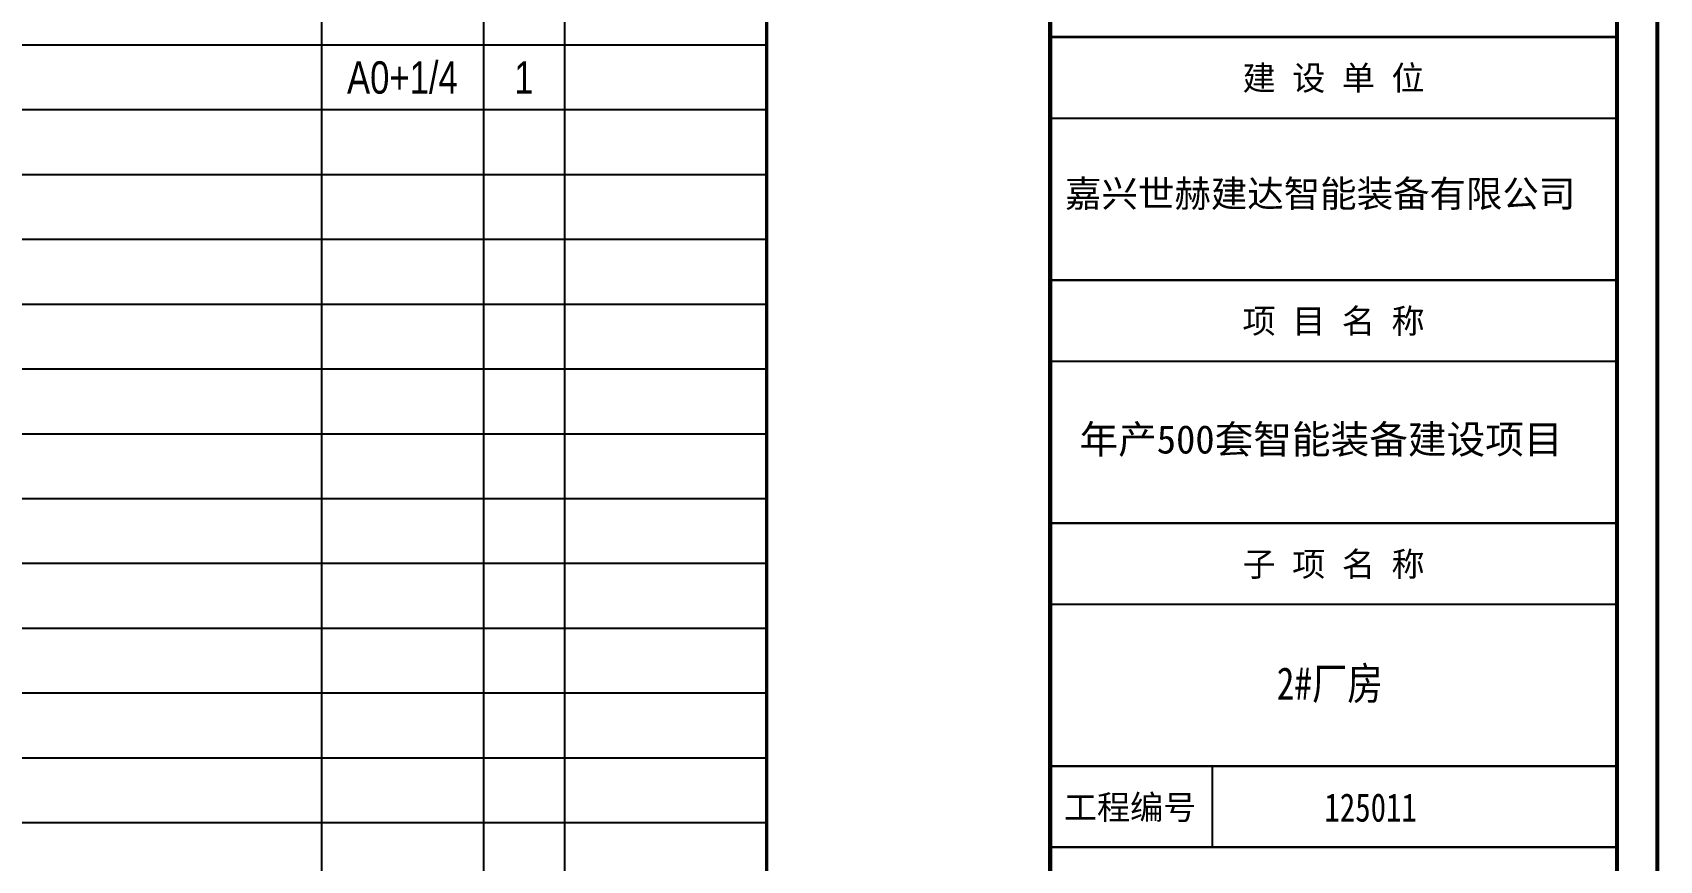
# Model space of a CAD drawing. Extents: x -1396510 to 1250330, y -1892470 to 1623980.
# Drawn here: x -607968 to -587875, y -508293 to -498076 of the extents above; entities that cross this region are included whole.
import ezdxf
from ezdxf.enums import TextEntityAlignment as Align

# ---------------------------------------------------------------- set-up
doc = ezdxf.new("R2010")
doc.units = 0
doc.header["$LTSCALE"] = 1000
doc.header["$MEASUREMENT"] = 0
doc.layers.get('Defpoints').update_dxf_attribs({"color": 210})
doc.layers.add('0-cxFrame', color=155, linetype='Continuous')
doc.layers.add('经纶图框—文字', color=3, linetype='Continuous')
doc.layers.add('0-cxText', color=131, linetype='Continuous', lineweight=25)
doc.styles.add('cx_biaoti', font='')
doc.styles.add('cx_tuming', font='simhei.ttf')
doc.styles.add('cx_tuqian1', font='')
doc.styles.add('TKJY_宋体', font='', dxfattribs={"width": 0.8})
doc.styles.add('标注', font='bzxw', dxfattribs={"width": 0.8, "bigfont": 'bzhz'})
doc.styles.add('黑体', font='simhei.ttf', dxfattribs={"height": 12})
doc.styles.get('cx_biaoti').set_extended_font_data('SimSun')
doc.styles.get('cx_tuqian1').set_extended_font_data('SimSun')
doc.styles.get('TKJY_宋体').set_extended_font_data('SimSun')

# ---------------------------------------------------------------- blocks, each defined once
blk = doc.blocks.new('T-目录35(Dragon)')
for p, q in [((13500, 28700), (13500, 0)), ((15500, 28700), (15500, 0)), ((16500, 28700), (16500, 0)), ((19000, 18400), (0, 18400)), ((19000, 17600), (0, 17600)), ((19000, 16800), (0, 16800)), ((19000, 16000), (0, 16000)), ((19000, 15200), (0, 15200)), ((19000, 14400), (0, 14400)), ((19000, 13600), (0, 13600)), ((19000, 12800), (0, 12800)), ((19000, 12000), (0, 12000)), ((19000, 11200), (0, 11200)), ((19000, 10400), (0, 10400)), ((19000, 9600), (0, 9600)), ((19000, 8800), (0, 8800))]:
    blk.add_line(p, q)
at = {"const_width": 40}
blk.add_lwpolyline([(0, 28700), (19000, 28700), (19000, 0), (0, 0)], close=True, dxfattribs=at)
blk = doc.blocks.new('zjcx_TT(Dragon)')
at = {"layer": '0-cxFrame', "const_width": 30}
blk.add_lwpolyline([(-7000, -10200), (0, -10200), (0, 0), (-7000, 0)], close=True, dxfattribs=at)
blk = doc.blocks.new('zjcx_lan_xiangmu(Dragon)')
for p, q in [((-7000, 9000), (0, 9000)), ((-7000, 6000), (0, 6000)), ((-7000, 3000), (0, 3000)), ((-5000, 1000), (-5000, 0))]:
    blk.add_line(p, q)
at = {"const_width": 30}
for points in [[(-7000, 10000), (0, 10000)], [(-7000, 7000), (0, 7000)], [(-7000, 7000), (0, 7000)], [(-7000, 4000), (0, 4000)], [(-7000, 4000), (0, 4000)], [(-7000, 1000), (0, 1000)], [(-7000, 0), (0, 0)]]:
    blk.add_lwpolyline(points, dxfattribs=at)
blk.add_lwpolyline([(-7000, 10000), (0, 10000), (0, 0), (-7000, 0)], close=True)
at = {"style": 'cx_biaoti'}
for s, p in [('建 设 单 位', (-3500, 9500)), ('项 目 名 称', (-3500, 6500)), ('子 项 名 称', (-3500, 3500)), ('工程编号', (-6013, 500))]:
    blk.add_text(s, height=300, dxfattribs=at).set_placement(p, align=Align.MIDDLE)
blk = doc.blocks.new('T-项目(Dragon)')
blk.add_blockref('zjcx_lan_xiangmu(Dragon)', (0, 0))
at = {"color": 3, "style": 'cx_tuming'}
for s, height, p in [('嘉兴世赫建达智能装备有限公司', 330, (-6816, 7901)), ('年产500套智能装备建设项目 ', 350, (-6638, 4859))]:
    blk.add_text(s, height=height, dxfattribs=at).set_placement(p)
at = {"layer": '经纶图框—文字', "color": 4, "style": 'TKJY_宋体', "width": 0.8}
blk.add_text('125011', height=350, dxfattribs=at).set_placement((-3042, 316), align=Align.CENTER)
blk = doc.blocks.new('zjcx_T3(Dragon)')
at = {"layer": '0-cxFrame', "const_width": 50}
blk.add_lwpolyline([(-7000, 0), (0, 0), (0, 28700), (-7000, 28700)], close=True, dxfattribs=at)
at = {"layer": '0-cxFrame'}
for name, p in [('zjcx_TT(Dragon)', (0, 28700)), ('T-项目(Dragon)', (0, 8500))]:
    blk.add_blockref(name, p, dxfattribs=at)
blk = doc.blocks.new('TK22.A3 L(Dragon)')
at = {"layer": '0-cxFrame', "color": 7, "const_width": 0.5}
blk.add_lwpolyline([(0, 0), (-420, 0), (-420, 297), (0, 297)], close=True, dxfattribs=at)
at = {"layer": '0-cxFrame', "const_width": 0.5}
for points in [[(-75, 5), (-400, 5), (-400, 292), (-75, 292)], [(-5, 5), (-75, 5), (-75, 292), (-5, 292)]]:
    blk.add_lwpolyline(points, close=True, dxfattribs=at)
at = {"layer": '0-cxFrame', "xscale": 0.01, "yscale": 0.01, "zscale": 0.01}
blk.add_blockref('zjcx_T3(Dragon)', (-5, 5), dxfattribs=at)
at = {"style": '黑体', "flags": 4}
blk.add_attdef('图幅', text='', height=3.3, dxfattribs=at).set_placement((-30, 1), align=Align.RIGHT)
at = {"layer": '0-cxText', "flags": 4}
for tag, height, style, p in [('建设单位', 3.5, 'cx_tuming', (-40, 170)), ('项目名称', 3.5, 'cx_tuming', (-40, 140)), ('子项名称', 3.5, 'cx_tuming', (-40, 110)), ('工程编号', 3.3, 'cx_tuqian1', (-30, 95)), ('图名1', 3.5, 'cx_tuming', (-40, 75.5)), ('图名2', 3.5, 'cx_tuming', (-40, 69.5)), ('图名3', 3.5, 'cx_tuming', (-40, 63.5)), ('出图日期', 3.3, 'cx_tuqian1', (-34, 55)), ('专业', 3.3, 'cx_tuqian1', (-50, 47)), ('图号', 3.3, 'cx_tuqian1', (-50, 39)), ('版次', 3.3, 'cx_tuqian1', (-15, 39))]:
    blk.add_attdef(tag, text='', height=height, dxfattribs=dict(at, style=style)).set_placement(p, align=Align.MIDDLE)
at = {"layer": 'Defpoints', "color": 6, "flags": 4}
for tag, height, style, p in [('dwfname', 4, 'cx_tuqian1', (-77, 7)), ('tufu', 3.3, '黑体', (-7, 7))]:
    blk.add_attdef(tag, text='', height=height, dxfattribs=dict(at, style=style)).set_placement(p, align=Align.RIGHT)

msp = doc.modelspace()

# ---------------------------------------------------------------- block references
at = {"layer": '0-cxFrame', "xscale": 100, "yscale": 100, "zscale": 100}
msp.add_blockref('TK22.A3 L(Dragon)', (-587900, -517130), dxfattribs=at)
at = {"layer": '0-cxFrame'}
msp.add_blockref('T-目录35(Dragon)', (-617900, -516630), dxfattribs=at)

# ---------------------------------------------------------------- texts
at = {"layer": '0-cxText', "style": '标注', "width": 0.8}
for s, p in [('A0+1/4', (-603400, -498630)), ('1', (-601900, -498630))]:
    msp.add_text(s, height=400, dxfattribs=at).set_placement(p, align=Align.MIDDLE_CENTER)
at = {"layer": '经纶图框—文字', "style": 'TKJY_宋体', "width": 0.8}
msp.add_text('2#厂房', height=400, dxfattribs=at).set_placement((-591947.3, -506308.6), align=Align.CENTER)

doc.saveas('drawing.dxf')
